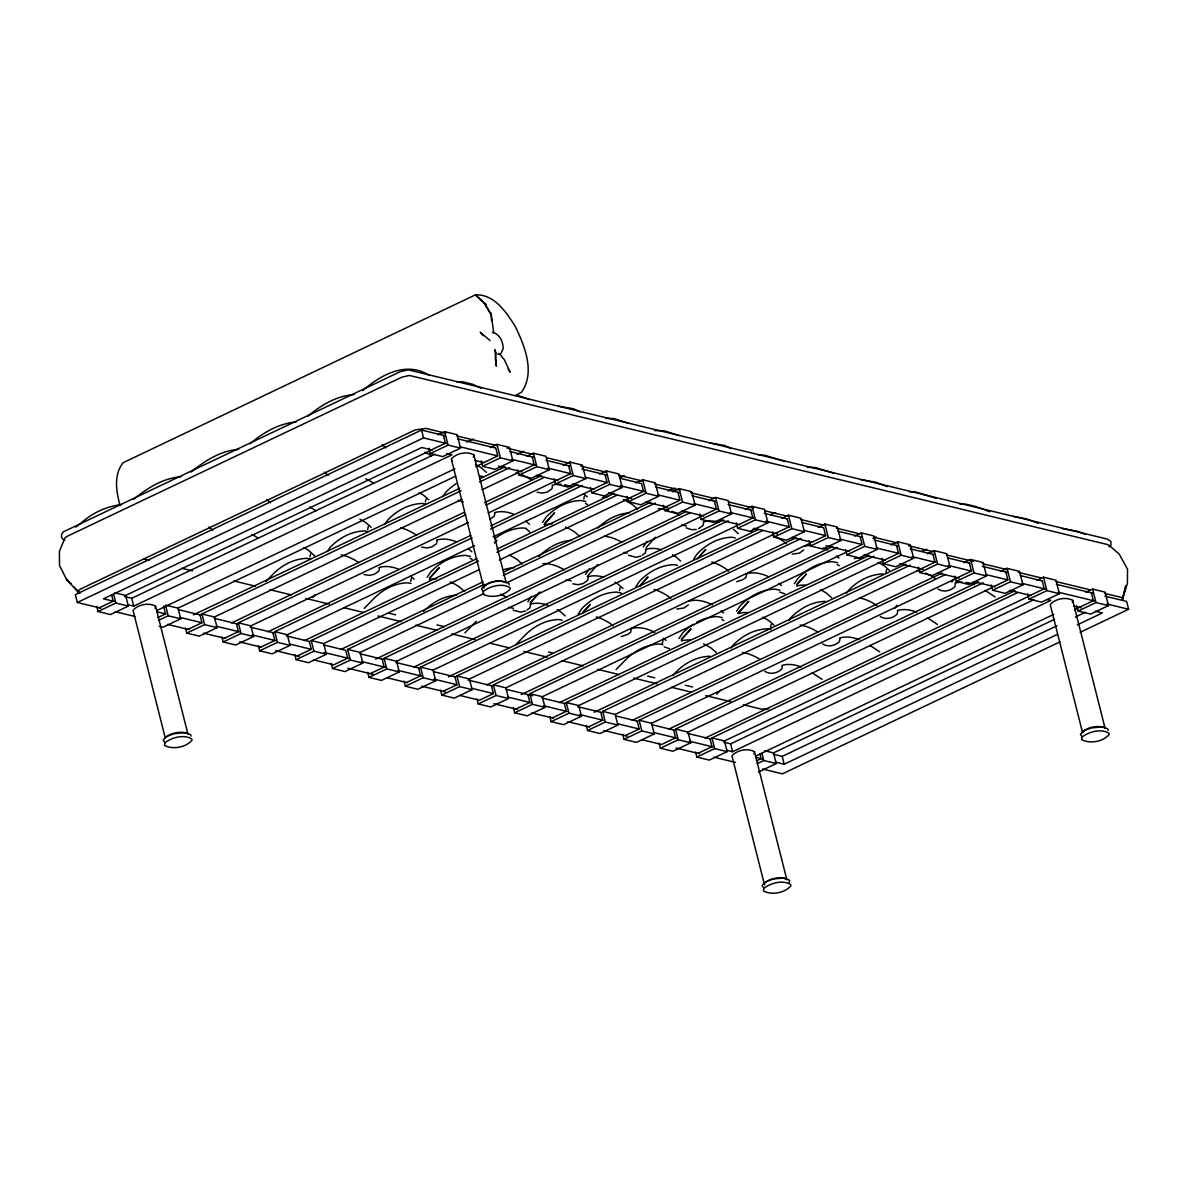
<?xml version="1.0" encoding="UTF-8"?>
<svg xmlns="http://www.w3.org/2000/svg" width="1188" height="1188" viewBox="0 0 1188 1188"><rect width="100%" height="100%" fill="white"/><g stroke="black" fill="none" stroke-linecap="round" stroke-linejoin="round"><path stroke-width="1.5" d="M77.369 590.466L79.804 592.99L78.066 592.025L78.334 590.57L80.546 589.025L415.191 429.937L426.002 428.408L445.797 433.234M662.147 644.431L663.082 639.708M1109.117 547.015L1109.384 545.559L1107.632 544.579L409.355 375.438L401.841 377.19L67.196 536.293L64.984 537.822L59.4 551.381L59.519 565.488L66.409 579.12L71.28 584.437M1110.884 545.574L1110.958 541.58L1107.409 539.1L408.226 369.839L400.133 371.725L65.355 530.888C60.84 531.808 59.756 539.055 64.791 540.065M309.979 556.845L310.558 554.039M367.671 529.417L368.265 526.611M379.432 568.265L378.853 571.072L374.413 574.235L369.453 575.408L364.003 574.547M425.378 501.975L425.957 499.168M410.706 581.318L411.286 578.511M437.139 540.837L436.545 543.629L432.105 546.807L427.16 547.98L421.695 547.119M494.832 513.394L494.253 516.201L489.812 519.379M552.524 485.966L551.945 488.773L547.505 491.951L542.56 493.109L537.095 492.263M530.516 604.974L529.937 607.781L526.952 609.949M583.798 499.034L584.377 496.228M588.223 577.546L587.629 580.353L583.189 583.531L578.244 584.689L572.779 583.843M619.483 590.614L620.062 587.808M645.916 550.118L645.336 552.925L642.352 555.093M631.244 629.462L630.665 632.268L627.68 634.422L621.265 636.605M703.608 522.69L703.029 525.497L698.589 528.675M746.643 574.591L746.049 577.398L743.064 579.566L736.664 581.749M770.567 627.323L771.146 624.517M782.328 666.186L781.749 668.978C777.398 673.388 770.225 674.799 764.894 671.354M840.02 638.743L839.441 641.55C835.105 645.96 827.917 647.371 822.601 643.926M885.966 572.468L886.545 569.661M897.727 611.315L897.133 614.122C892.797 618.532 885.609 619.943 880.293 616.498M955.419 583.887L954.84 586.694C950.489 591.104 943.317 592.515 937.985 589.055M155.138 608.286L155.539 606.132C148.856 602.375 137.927 604.44 133.056 610.35L165.177 737.6M473.418 456.979L473.819 454.826C467.136 451.069 456.207 453.133 451.321 459.028L483.902 588.075M483.709 587.05C488.595 581.14 499.524 579.076 506.207 582.833L473.819 454.826M754.053 753.845L754.439 751.692C747.772 747.935 736.842 749.999 731.957 755.895L764.537 884.941L764.344 883.917M789.174 883.055L789.649 880.412C782.402 875.868 771.576 877.65 764.938 882.788M1072.319 602.539L1072.719 600.386C1066.037 596.614 1055.107 598.693 1050.222 604.588L1082.357 731.853M1082.61 732.61L1084.525 730.308M327.324 551.499L330.16 547.356A61.583 49.673 -76.3 0 1 364.775 530.902L368.057 531.585M385.031 524.071L387.852 519.928A61.583 49.673 -76.3 0 1 422.468 503.46L425.75 504.158M442.723 496.643L445.559 492.5A61.583 49.673 -76.3 0 1 456.251 483.665M500.415 469.215L502.301 466.453M427.101 577.368L430.873 571.829A61.583 49.673 -76.3 0 1 465.503 555.375L470.418 556.4M542.5 522.512L546.272 516.973A61.583 49.673 -76.3 0 1 580.887 500.519L585.803 501.544M527.828 601.841L531.6 596.317M585.536 574.413L589.293 568.889M578.185 614.092L581.957 608.553A61.583 49.673 -76.3 0 1 616.587 592.099L621.502 593.124M643.228 546.985L647 541.446M635.892 586.664L639.664 581.125A61.583 49.673 -76.3 0 1 674.279 564.671L677.561 565.354M693.584 559.221L697.356 553.697A61.583 49.673 -76.3 0 1 731.971 537.228L735.253 537.926M751.291 531.793L753.177 529.031M678.912 638.565L682.684 633.026A61.583 49.673 -76.3 0 1 693.376 624.205M736.619 611.137L740.376 605.598A61.583 49.673 -76.3 0 1 775.007 589.144L779.922 590.169M731.155 648.039L733.041 645.277A61.583 49.673 -76.3 0 1 767.671 628.808L770.938 629.506M794.312 583.709L798.084 578.17A61.583 49.673 -76.3 0 1 820.314 563.855M788.862 620.611L790.748 617.834A61.583 49.673 -76.3 0 1 825.363 601.38M846.554 593.183L848.44 590.406A61.583 49.673 -76.3 0 1 883.055 573.952M895.039 608.182L896.925 605.42M951.796 582.135L953.667 579.373M429.908 578.125L439.263 567.597L429.507 578.066M494.624 542.797L496.955 540.169L494.52 542.782M544.134 524.591L554.662 512.741L544.906 523.21M530.635 602.613L539.991 592.084L530.234 602.554M587.169 576.492L597.683 564.656M582.165 613.528L590.347 604.321L583.026 612.176M646.034 547.757L655.375 537.214M639.857 586.1L648.039 576.893L639.515 586.055M697.564 558.672L705.746 549.465L699.643 555.999M681.719 639.337L691.06 628.794L681.318 639.278M738.253 613.216L748.767 601.366L737.793 613.157M797.118 584.466L806.459 573.938L796.717 584.407M266.038 581.348L272.453 574.784A61.583 49.673 -76.3 0 1 307.083 558.33L310.35 559.013M312.548 597.519L315.117 594.891M364.196 608.449L373.181 599.257A61.583 49.673 -76.3 0 1 407.796 582.803L411.078 583.486M464.909 632.922L473.908 623.745A61.583 49.673 -76.3 0 1 476.418 621.265M515.28 645.173L524.264 635.981A61.583 49.673 -76.3 0 1 558.88 619.527L562.162 620.21M615.993 669.646L624.992 660.469A61.583 49.673 -76.3 0 1 645.544 646.732M672.779 675.333L675.348 672.705A61.583 49.673 -76.3 0 1 709.964 656.251M716.72 694.134L720.567 690.183M166.038 737.228L167.345 736.07M80.027 524.101C91.238 513.365 106.074 506.43 121.473 504.544M688.357 604.841L683.917 608.004L676.789 609.013M803.756 549.97L799.316 553.148L792.188 554.143M75.735 527.101L78.601 525.096M133.279 499.495C147.104 488.372 162.637 478.125 180.932 476.819M190.971 472.052C204.811 460.944 220.329 450.683 238.639 449.376M250.163 443.688C263.246 432.521 278.794 423.418 296.332 421.948M307.855 416.26C320.938 405.093 336.486 395.975 354.039 394.52M362.578 390.704C380.442 375.081 405.925 360.766 428.972 375.17M515.503 395.47L521.532 392.233C535.461 372.438 524.725 345.975 515.265 326.477C506.43 312.31 494.223 293.926 475.378 294.876L123.166 462.696C113.395 474.755 116.276 491.891 120.107 505.717M444.995 435.744L421.562 430.056L75.364 594.639L77.354 602.479L100.802 608.182M77.354 602.479L423.537 437.897L446.985 443.599M437.956 434.823L444.668 431.645L457.157 434.674L460.558 448.143L442.723 456.623L430.234 453.578L428.883 448.247M99.228 607.796L113.187 601.173L111.598 594.876M431.467 449.851L445.426 443.213L443.436 435.372M114.924 592.827L125.631 595.426L429.997 450.727M96.733 606.474L98.01 611.523L115.845 603.044L128.334 606.088L125.631 595.426M430.234 453.578L448.069 445.099L460.558 448.143M124.621 596.569L131.734 598.307L434.927 454.158M128.334 606.088L110.499 614.567L98.01 611.523M128.378 604.855L133.709 606.147L451.989 454.841L446.658 453.549M490.317 447.549L497.015 444.371L509.504 447.401L512.919 460.87L495.084 469.334L482.595 466.305L481.244 460.974M156.742 610.543L454.915 468.8M157.796 617.582L165.548 613.884L163.558 606.043M483.813 462.578L497.772 455.94L495.797 448.084M177.992 608.152L180.68 618.814L168.191 615.77L165.503 605.123L177.992 608.152L455.598 476.18M475.66 466.632L482.358 463.454M158.464 620.403L168.191 615.77M482.595 466.305L500.43 457.826L512.919 460.87M180.68 618.814L162.845 627.294L159.281 626.418M193.436 614.864L459.756 488.253M479.848 478.705L504.974 466.765M526.744 456.4L533.457 453.222L545.945 456.251L549.346 469.72L531.511 478.2L519.022 475.155L517.671 469.839M201.93 613.973L214.419 617.003L217.122 627.665L204.633 624.636L201.93 613.973L461.137 490.733M479.536 482.001L509.637 467.686M188.016 629.388L201.975 622.75L200 614.894M520.255 471.443L534.214 464.805L532.224 456.949M214.419 617.003L461.924 499.346M481.986 489.798L518.785 472.304M185.521 628.066L186.798 633.1L204.633 624.636M519.022 475.155L536.857 466.676L549.346 469.72M217.122 627.665L199.287 636.144L186.798 633.1M231.541 622.928L464.36 512.236M484.466 502.687L541.416 475.616M563.186 465.265L569.884 462.073L582.372 465.117L585.773 478.571L567.938 487.05L555.449 484.021L554.113 478.69M238.357 622.824L250.846 625.868L253.549 636.516L241.06 633.486L238.357 622.824L465.8 514.701M485.862 505.152L544.401 477.338M224.458 638.238L238.417 631.6L236.427 623.745M556.682 480.294L570.641 473.656L568.651 465.8M250.846 625.868L468.25 522.512M488.327 512.964L555.212 481.17M221.948 636.917L223.225 641.966L241.06 633.486M555.449 484.021L573.284 475.542L585.773 478.571M253.549 636.516L235.714 644.995L223.225 641.966M267.983 631.778L470.641 535.432M490.748 525.868L577.843 484.466M599.613 474.116L606.311 470.923L618.8 473.967L622.215 487.422L604.38 495.901L591.891 492.872L590.54 487.54M274.799 631.674L287.288 634.719L289.976 645.366L277.487 642.337L274.799 631.674L472.126 537.867M490.525 529.12L582.506 485.387M260.885 647.089L274.844 640.451L272.854 632.595M593.109 489.144L607.068 482.506L605.093 474.651M287.288 634.719L474.591 545.663M492.975 536.931L591.654 490.02M258.375 645.767L259.652 650.816L277.487 642.337M591.891 492.872L609.726 484.392L622.215 487.422M289.976 645.366L272.156 653.846L259.652 650.816M304.41 640.629L476.923 558.612M497.03 549.064L614.27 493.317M636.04 482.967L642.753 479.789L655.241 482.818L658.642 496.287L640.807 504.766L628.318 501.722L626.967 496.391M311.226 640.54L323.715 643.569L326.418 654.232L313.929 651.187L311.226 640.54L478.452 561.033M496.851 552.286L617.255 495.04M297.312 655.939L311.271 649.316L309.296 641.461M629.551 497.995L643.51 491.357L641.52 483.516L619.913 478.259M323.715 643.569L479.239 569.631M499.316 560.097L628.081 498.871M294.817 654.618L296.094 659.667L313.929 651.187M628.318 501.722L646.153 493.243L658.642 496.287M326.418 654.232L308.583 662.711L296.094 659.667M340.837 649.494L483.204 581.808M503.311 572.245L650.712 502.182M672.482 491.817L679.18 488.639L691.668 491.669L695.069 505.138L677.234 513.617L664.745 510.573L663.409 505.256M347.653 649.391L360.142 652.42L362.845 663.082L350.356 660.053L347.653 649.391L484.793 584.199M503.192 575.452L655.36 503.103M333.754 664.805L347.713 658.167L345.723 650.311L324.012 645.025M665.978 506.86L679.937 500.222L677.947 492.367M360.142 652.42L483.902 593.584M507.321 582.462L664.508 507.721M331.244 663.483L332.521 668.517L350.356 660.053M664.745 510.573L682.58 502.093L695.069 505.138M362.845 663.082L345.01 671.562L332.521 668.517M375.601 659.147L685.461 511.82M708.909 500.683L715.607 497.49L728.096 500.534L731.511 513.988L713.676 522.468L701.187 519.438L699.836 514.107M384.095 658.241L396.584 661.285L399.272 671.933L386.783 668.903L384.095 658.241L690.124 512.756M370.181 673.655L384.14 667.017L382.15 659.162M396.584 661.285L700.95 516.587M702.405 515.711L716.364 509.073L714.389 501.217M367.671 672.334L368.948 677.383L386.783 668.903M701.187 519.438L719.022 510.959L731.511 513.988M399.272 671.933L381.452 680.412L368.948 677.383M413.706 667.196L723.566 519.884M745.336 509.533L752.049 506.34L764.537 509.385L767.938 522.839L750.103 531.318L737.614 528.289L736.263 522.958M420.522 667.092L433.011 670.136L435.714 680.783L423.225 677.754L420.522 667.092L728.229 520.804M406.608 682.506L420.567 675.868L418.592 668.012M738.847 524.561L752.806 517.923L750.816 510.068M433.011 670.136L737.377 525.438M404.113 681.184L405.39 686.233L423.225 677.754M737.614 528.289L755.449 519.809L767.938 522.839M435.714 680.783L417.879 689.263L405.39 686.233M448.455 676.848L758.33 529.536M781.778 518.384L788.476 515.206L800.964 518.235L804.365 531.704L786.53 540.184L774.041 537.139L772.705 531.808M456.949 675.957L469.438 678.987L472.141 689.649L459.652 686.605L456.949 675.957L762.993 530.457M443.05 691.357L457.009 684.734L455.019 676.878M469.438 678.987L773.804 534.288M775.274 533.412L789.233 526.774L787.243 518.933M440.54 690.035L441.817 695.084L459.652 686.605M774.041 537.139L791.876 528.66L804.365 531.704M472.141 689.649L454.306 698.128L441.817 695.084M486.575 684.912L796.435 537.6M818.205 527.234L824.903 524.057L837.392 527.086L840.807 540.555L822.972 549.034L810.483 545.99L809.132 540.674M493.391 684.808L505.88 687.837L508.568 698.499L496.079 695.47L493.391 684.808L801.098 538.52M491.446 685.728L493.436 693.584L479.477 700.222L459.637 695.396M811.701 542.277L825.66 535.639L823.685 527.784L802.034 522.527M505.88 687.837L810.246 543.139M476.967 698.9L478.244 703.949L496.079 695.47M810.483 545.99L828.318 537.511L840.807 540.555M508.568 698.499L490.748 706.979L478.244 703.949M521.324 694.564L832.862 546.45M854.632 536.1L861.345 532.907L873.833 535.951L877.234 549.405L859.399 557.885L846.91 554.855L845.559 549.524M529.818 693.658L542.307 696.703L545.01 707.35L532.521 704.321L529.818 693.658L837.525 547.371M515.904 709.073L529.863 702.435L527.888 694.579M542.307 696.703L846.673 552.004M848.143 551.128L862.102 544.49L860.112 536.634M513.409 707.751L514.686 712.8L532.521 704.321M846.91 554.855L864.745 546.376L877.234 549.405M545.01 707.35L527.175 715.829L514.686 712.8M559.429 702.613L869.304 555.301M891.074 544.95L897.772 541.758L910.26 544.802L913.661 558.256L895.826 566.735L883.337 563.706L882.001 558.375M566.245 702.509L578.749 705.553L581.437 716.201L568.948 713.171L566.245 702.509L873.952 556.222M552.346 717.923L566.305 711.285L564.315 703.43M884.57 559.979L898.529 553.341L896.539 545.485M578.749 705.553L883.1 560.855M549.836 716.602L551.113 721.651L568.948 713.171M883.337 563.706L901.172 555.227L913.661 558.256M581.437 716.201L563.602 724.68L551.113 721.651M594.193 712.265L905.731 564.152M927.501 553.801L934.199 550.623L946.688 553.653L950.103 567.121L932.268 575.601L919.779 572.557L918.428 567.225M602.687 711.374L615.176 714.404L617.864 725.066L605.375 722.022L602.687 711.374L910.394 565.087M588.773 726.774L602.732 720.151L600.742 712.295M615.176 714.404L919.542 569.705M920.997 568.829L934.956 562.191L932.981 554.351M586.263 725.452L587.54 730.501L605.375 722.022M919.779 572.557L937.614 564.077L950.103 567.121M617.864 725.066L600.044 733.545L587.54 730.501M632.298 720.329L942.158 573.017M963.928 562.652L970.641 559.474L983.129 562.503L986.53 575.972L968.695 584.451L956.206 581.407L954.855 576.091M639.114 720.225L651.603 723.254L654.306 733.917L641.817 730.887L639.114 720.225L945.143 574.725M625.2 735.639L639.174 729.001L637.184 721.146M957.439 577.695L971.398 571.057L969.408 563.201M651.603 723.254L955.969 578.556M622.705 734.318L623.982 739.367L641.817 730.887M956.206 581.407L974.041 572.928L986.53 575.972M654.306 733.917L636.471 742.396L623.982 739.367M668.725 729.18L978.6 581.868M1000.37 571.517L1007.068 568.324L1019.556 571.369L1022.957 584.823L1005.122 593.302L992.633 590.273L991.297 584.942M675.541 729.076L688.045 732.12L690.733 742.767L678.244 739.738L675.541 729.076L983.248 582.788M688.045 732.12L992.396 587.421M993.866 586.545L1007.825 579.907L1005.835 572.052M659.132 743.168L660.409 748.217L678.244 739.738M992.633 590.273L1010.468 581.793L1022.957 584.823M690.733 742.767L672.898 751.247L660.409 748.217M705.167 738.03L1015.027 590.718M1036.797 580.368L1043.495 577.19L1055.984 580.219L1059.399 593.673L1041.564 602.153L1029.075 599.123L1027.724 593.792M711.983 737.926L724.472 740.97L727.16 751.633L714.671 748.589L711.983 737.926L1018.012 592.441M698.069 753.341L712.028 746.703L710.038 738.847M1030.293 595.396L1044.252 588.758L1042.277 580.902M724.472 740.97L1028.838 596.272M695.559 752.019L696.836 757.068L714.671 748.589M1029.075 599.123L1046.91 590.644L1059.399 593.673M723.433 742.114L730.635 743.851L1033.827 599.717M727.16 751.633L709.34 760.097L696.836 757.068M727.219 750.4L732.61 751.707L1050.89 600.4L1047.281 599.524M1085.891 592.292L1092.589 589.114L1105.078 592.144L1108.478 605.613L1090.643 614.092L1078.155 611.048L1076.803 605.717M755.642 756.103L1053.815 614.345M756.459 760.855L761.122 758.642L759.919 753.92M764.626 750.727L773.551 752.895L1054.499 619.334M1074.576 609.786L1077.917 608.197M1079.387 607.32L1093.346 600.697L1091.356 592.842M757.276 763.602L763.765 760.513L776.254 763.557L773.551 752.895M1078.155 611.048L1095.989 602.568L1108.478 605.613M773.314 754.231L782.194 756.385L1056.919 625.779M1075.348 617.032L1085.387 612.251M758.419 772.037L776.254 763.557M775.304 762.087L784.184 764.24L1057.231 634.437M1077.323 624.873L1102.449 612.934L1095.351 611.211M1060.038 641.862L782.417 773.848L762.577 769.022M1080.1 632.313L1128.6 609.266L1126.61 601.41L1104.974 596.153M167.968 735.832L174.428 733.649L184.868 732.669M1085.149 730.085L1091.609 727.888L1102.033 726.922M640.896 556.103L635.936 557.261L628.482 555.286M525.497 610.959L520.537 612.117L513.097 610.157M497.906 354.38L500.861 353.712L503.207 348.44C503.148 341.758 499.554 333.65 492.337 332.373M696.242 529.462L691.475 529.67L686.189 527.858M768.695 708.85L761.449 709.162L743.45 704.796M783.768 878.229C776.358 878.363 766.691 878.957 762.147 885.565L763.528 887.852M456.222 381.66L462.726 381.838L472.794 384.288L480.962 388.194M558.568 406.177L573.522 408.761L580.056 411.894M605.672 418.325L613.81 418.547L628.779 423.344M654.41 430.531L664.166 430.799L679.15 435.58M709.652 442.901L724.606 445.485L731.14 448.604M758.389 455.093L764.894 455.271L784.882 461.508M807.112 467.285L815.25 467.508L833.59 473.121M860.736 479.61L875.69 482.194L887.258 486.62M909.473 491.817L915.978 491.995L935.966 498.232M959.83 504.054L966.334 504.232L976.417 506.682L989.634 511.731M1013.438 516.379L1026.774 518.918L1038.342 523.344M1062.176 528.571L1077.13 531.155L1085.387 534.318M480.175 476.032L483.442 476.73M681.615 524.992L686.53 526.032M837.614 562.741L832.699 561.716A61.583 49.673 -76.3 0 0 822.066 563.335M526.477 528.63L523.195 527.947A61.583 49.673 -76.3 0 0 495.084 538.535M623.923 552.42L627.19 553.118M784.852 593.822L779.566 592.01M566.216 579.848L571.131 580.887M722.215 617.611L717.3 616.572A61.583 49.673 -76.3 0 0 696.584 622.319M508.523 607.291L513.439 608.315M662.889 644.698L659.607 644A61.583 49.673 -76.3 0 0 647.222 646.153M669.453 648.678L664.181 646.866M516.438 394.891L529.7 399.643M456.608 435.848L496.213 445.485M507.024 448.099L532.224 454.232M546.629 457.736L570.032 463.424M580.843 466.052L606.043 472.171M618.651 475.23L642.055 480.917M654.662 483.991L679.863 490.109M690.674 492.738L714.077 498.425M728.482 501.93L753.682 508.048M764.493 510.677L787.896 516.364M800.504 519.438L825.705 525.556M836.5 528.185L859.919 533.872M874.323 537.377L897.727 543.065M908.523 545.693L933.738 551.811M946.331 554.87L973.343 561.434M982.342 563.632L1007.558 569.75M1018.354 572.378L1041.757 578.066M1056.162 581.571L1090.376 589.887M1104.781 593.391L1120.982 597.326L1122.734 598.307L1122.452 599.747L1125.853 585.536L1122.734 598.307L1127.412 583.457L1127.546 569.275L1119.2 554.083L1109.384 545.559M457.618 438.818L495.485 448.024M509.919 451.529L533.353 457.217M545.975 460.291L569.423 465.978M582.046 469.052L607.291 475.185M655.969 487.021L679.417 492.723M692.04 495.782L715.473 501.485M728.096 504.558L751.544 510.246M764.166 513.32L787.614 519.008M838.104 531.288L861.538 536.976M874.16 540.05L897.608 545.752M910.231 548.811L933.664 554.514M948.098 558.018L969.735 563.275M982.357 566.349L1007.602 572.482M1020.225 575.541L1041.861 580.813M1056.281 584.318L1092.351 593.079M459.608 446.673L497.475 455.865M511.894 459.37L535.343 465.072M547.965 468.146L571.413 473.834M585.832 477.338L607.469 482.61M620.091 485.669L645.336 491.802M657.959 494.876L679.595 500.133M694.03 503.638L717.463 509.34M730.085 512.399L753.534 518.102M766.156 521.176L789.589 526.863M804.024 530.368L825.66 535.639M840.079 539.144L861.731 544.401M876.15 547.906L899.598 553.608M912.221 556.667L935.654 562.37M948.276 565.429L971.725 571.131M986.144 574.636L1007.78 579.893M1022.215 583.397L1045.648 589.1M1058.27 592.173L1094.341 600.935M1106.964 603.994L1128.6 609.266M432.432 450.089L421.77 447.505L103.505 598.811L114.167 601.395M475.141 460.469L484.14 462.652M498.529 466.156L521.918 471.844M536.308 475.334L557.9 480.591M572.289 484.08L593.881 489.337M608.286 492.827L631.674 498.514M646.064 502.019L667.656 507.261M682.046 510.766L703.638 516.008M719.824 519.943L739.619 524.754M754.009 528.244L777.412 533.932M791.802 537.436L811.597 542.248M825.987 545.738L849.375 551.425M863.765 554.93L885.357 560.172M899.747 563.676L923.135 569.349M937.54 572.854L959.132 578.096M973.521 581.6L995.113 586.842M1009.503 590.347L1031.095 595.589M1074.011 606.029L1081.125 607.751M388.417 613.082L395.619 614.835M437.006 624.888L444.208 626.64M548.604 652.019L552.212 652.895M647.609 676.076L654.796 677.828M685.402 685.253L692.604 687.006M143.882 559.073L149.287 560.394M181.69 568.265L192.501 570.893M233.902 580.962L255.509 586.204M269.914 589.708L291.52 594.95M305.925 598.455L329.328 604.143M343.733 607.647L363.543 612.459M377.947 615.963L401.351 621.651M415.755 625.155L437.362 630.397M451.767 633.902L475.17 639.59M489.575 643.094L509.385 647.906M523.789 651.41L547.193 657.098M561.597 660.602L583.204 665.844M597.609 669.349L619.215 674.606M633.62 678.096L657.023 683.783M671.428 687.288L691.238 692.099M705.627 695.604L730.843 701.722M178.274 609.607L201.663 615.295M214.256 618.354L237.645 624.042M250.237 627.101L273.626 632.788M286.219 635.847L309.608 641.535M359.994 653.771L383.382 659.459M395.975 662.518L419.364 668.205M433.754 671.71L455.346 676.952M467.938 680.011L493.139 686.129M505.732 689.203L532.714 695.752M541.713 697.935L565.102 703.623M577.695 706.682L601.083 712.369M615.473 715.874L637.065 721.116M651.47 724.621L674.858 730.308M687.451 733.367L710.84 739.04M156.861 611.775L165.86 613.973M180.264 617.463L201.841 622.72M216.246 626.21L239.634 631.897M252.227 634.956L275.616 640.644M290.006 644.134L311.598 649.391M324.19 652.45L349.391 658.568M361.984 661.627L385.372 667.314M397.965 670.374L421.354 676.061M433.947 679.12L457.335 684.808M471.725 688.312L493.317 693.554M507.721 697.044L531.11 702.732M543.703 705.791L567.092 711.478M579.685 714.537L603.073 720.225M617.463 723.73L639.055 728.972M653.445 732.476L676.848 738.149M689.441 741.223L712.83 746.896M755.746 757.335L762.859 759.058M115.221 611.686L135.061 616.513M167.508 624.398L189.159 629.655M203.579 633.159L225.215 638.416M239.649 641.921L261.286 647.193M275.705 650.697L299.153 656.385M313.573 659.889L333.412 664.716M347.832 668.22L373.077 674.353M387.511 677.858L407.336 682.684M421.77 686.189L445.203 691.891M493.896 703.727L517.344 709.414M531.764 712.919L553.4 718.191M567.834 721.695L589.471 726.952M603.89 730.457L627.338 736.159M641.758 739.664L661.597 744.475L675.601 737.852L673.611 729.996M676.017 747.98L699.465 753.682M713.884 757.187L735.535 762.444M1102.523 726.937L1104.157 727.546M784.243 878.244L786.842 879.699L754.439 751.692M185.343 732.699L186.991 733.308M837.273 564.582L839.263 565.696M585.461 503.385L587.451 504.499M721.873 619.438L723.863 620.567M529.759 531.927L525.749 528.378M470.062 558.241L472.052 559.355M985.253 590.495L995.173 597.029M927.546 617.923L937.481 624.457M869.854 645.366L879.773 651.885M812.161 672.794L822.081 679.313M490.005 340.496L480.234 332.209L483.412 335.699M889.396 570.344L884.525 566.023A86.724 42.872 64.6 0 0 878.229 562.31M836.604 555.939L839.04 558.093M786.248 543.703L783.813 541.535A86.724 42.872 64.6 0 0 772.883 535.758M831.704 597.772L826.833 593.451A86.724 42.872 64.6 0 0 820.537 589.738M733.442 529.299L738.312 533.62M778.912 583.367L781.348 585.536M728.541 571.131L726.106 568.963A86.724 42.872 64.6 0 0 711.746 561.998M774.012 625.2L769.126 620.879A86.724 42.872 64.6 0 0 762.845 617.181M637.6 509.132L632.729 504.826A86.724 42.872 64.6 0 0 623.329 499.658M680.62 561.048L675.749 556.726A86.724 42.872 64.6 0 0 672.601 554.751M721.205 610.795L723.641 612.963M583.575 493.659L587.228 496.896M670.849 598.559L668.413 596.406A86.724 42.872 64.6 0 0 654.053 589.441M716.305 652.628L711.434 648.306A86.724 42.872 64.6 0 0 703.578 643.837M579.893 536.575L575.022 532.254A86.724 42.872 64.6 0 0 565.636 527.086M622.928 588.476L618.042 584.154A86.724 42.872 64.6 0 0 614.894 582.179M486.516 472.423L481.645 468.102A86.724 42.872 64.6 0 0 475.349 464.389M663.513 638.223L665.948 640.391M525.883 521.087L529.536 524.324M613.157 625.987L610.706 623.834A86.724 42.872 64.6 0 0 596.346 616.869M522.2 564.003L517.329 559.682A86.724 42.872 64.6 0 0 509.474 555.212M382.135 444.698L385.788 447.935M565.221 615.904L560.35 611.597A86.724 42.872 64.6 0 0 557.202 609.607M428.809 499.851L423.938 495.53A86.724 42.872 64.6 0 0 419.216 492.664M468.191 548.514L471.844 551.767M464.508 591.431L459.622 587.11A86.724 42.872 64.6 0 0 450.237 581.942M324.443 472.126L328.096 475.378M371.116 527.279L366.246 522.958A86.724 42.872 64.6 0 0 359.949 519.26M410.484 575.957L414.137 579.195M266.736 499.569L270.389 502.806M314.642 555.791L308.538 550.386A86.724 42.872 64.6 0 0 303.816 547.519M209.043 526.997L212.697 530.234M1081.808 736.545L1080.412 734.258C1086.307 726.581 1099.657 724.145 1107.929 729.105L1108.152 730.353M451.514 460.053L452.45 460.899M482.892 590.985L481.511 588.699C487.481 581.481 500.846 578.957 509.028 583.546L509.251 584.808M164.627 742.292L163.246 740.005C169.142 732.328 182.492 729.907 190.748 734.867L190.986 736.115M73.715 586.872L79.804 592.99M71.28 584.154L66.409 579.12L78.066 592.025M499.019 353.385L504.351 359.712L510.127 372.23L508.122 369.186M490.57 313.573L484.08 302.762L475.378 294.876L486.248 304.692L484.08 302.762L491.49 315.102M1092.589 589.114L1095.989 602.568M1072.719 600.386L1105.107 728.393M1043.495 577.19L1046.91 590.644M1007.068 568.324L1010.468 581.793M970.641 559.474L974.041 572.928M934.199 550.623L937.614 564.077M897.772 541.758L901.172 555.227M861.345 532.907L864.745 546.376M824.903 524.057L828.318 537.511M788.476 515.206L791.876 528.66M752.049 506.34L755.449 519.809M782.194 756.385L784.184 764.24M715.607 497.49L719.022 510.959M761.968 753.415L763.765 760.513M679.18 488.639L682.58 502.093M730.635 743.851L732.61 751.707M642.753 479.789L646.153 493.243M606.311 470.923L609.726 484.392M569.884 462.073L573.284 475.542M533.457 453.222L536.857 466.676M497.015 444.371L500.43 457.826M444.668 431.645L448.069 445.099M421.562 430.056L423.537 437.897M155.539 606.132L187.942 734.139M131.734 598.307L133.709 606.147M113.588 594.163L115.845 603.044M491.58 320.597L491.03 313.216L493.703 332.818M738.921 613.543A86.724 42.872 64.6 0 1 748.143 612.637M681.214 640.971A86.724 42.872 64.6 0 1 690.451 640.08M517.151 454.351A61.583 49.673 -76.3 0 1 523.804 451.336M466.78 442.114A61.583 49.673 -76.3 0 1 473.433 439.085M379.046 567.522A86.724 42.872 64.6 0 1 398.351 569.082M429.417 579.774A86.724 42.872 64.6 0 1 436.694 578.779M423.537 611.508A61.583 49.673 -76.3 0 1 456.4 595.129M251.886 534.452A86.724 42.872 64.6 0 1 258.182 538.149M341.179 554.841A86.724 42.872 64.6 0 1 358.91 562.637M803.949 546.435A86.724 42.872 64.6 0 1 811.241 545.441M823.254 547.995A86.724 42.872 64.6 0 1 827.873 550.074M746.257 573.863A86.724 42.872 64.6 0 1 768.621 576.744M872.972 538.387A61.583 49.673 -76.3 0 1 876.328 537.006M530.13 604.246A86.724 42.872 64.6 0 1 547.713 605.167M500.594 594.193A86.724 42.872 64.6 0 1 506.845 597.371M742.411 652.494A86.724 42.872 64.6 0 1 760.216 659.533M630.858 628.719A86.724 42.872 64.6 0 1 654.781 632.372M955.033 583.159A86.724 42.872 64.6 0 1 962.325 582.165M965.874 582.447A86.724 42.872 64.6 0 1 974.338 584.704M859.459 597.906A86.724 42.872 64.6 0 1 877.19 605.687M800.118 625.066A86.724 42.872 64.6 0 1 817.923 632.105M917.166 570.478A86.724 42.872 64.6 0 1 920.537 571.294M925.497 573.091A86.724 42.872 64.6 0 1 934.897 578.259M921.68 551.41A61.583 49.673 -76.3 0 1 926.685 549.242M658.256 508.761A86.724 42.872 64.6 0 1 668.725 510.098M672.17 511.271A86.724 42.872 64.6 0 1 679.937 515.087M668.235 491.06A61.583 49.673 -76.3 0 1 674.888 488.045M309.593 507.024A86.724 42.872 64.6 0 1 315.874 510.721M424.977 452.153A86.724 42.872 64.6 0 1 431.274 455.865M365.726 478.823A86.724 42.872 64.6 0 1 373.581 483.293M854.306 558.672A86.724 42.872 64.6 0 1 863.542 557.781M796.613 586.1A86.724 42.872 64.6 0 1 805.835 585.209M770.596 514.686A61.583 49.673 -76.3 0 1 775.601 512.533M587.837 576.819A86.724 42.872 64.6 0 1 603.697 577.19M703.222 521.963A86.724 42.872 64.6 0 1 719.082 522.334M645.529 549.391A86.724 42.872 64.6 0 1 661.389 549.762M544.802 524.903A86.724 42.872 64.6 0 1 552.093 523.923M538.936 556.637A61.583 49.673 -76.3 0 1 571.799 540.273M602.509 497.475A86.724 42.872 64.6 0 1 607.9 496.525M597.876 527.962A61.583 49.673 -76.3 0 1 629.491 512.83M604.395 536.248A86.724 42.872 64.6 0 1 622.23 542.515M839.634 638.015A86.724 42.872 64.6 0 1 858.939 639.575M781.942 665.443A86.724 42.872 64.6 0 1 801.247 667.003M688.55 601.291A86.724 42.872 64.6 0 1 712.473 604.93M542.857 563.632A86.724 42.872 64.6 0 1 564.538 569.943M503.474 569.765A61.583 49.673 -76.3 0 1 514.092 567.701M897.341 610.587A86.724 42.872 64.6 0 1 916.631 612.147M400.549 527.784A86.724 42.872 64.6 0 1 416.602 535.209M515.948 472.913A86.724 42.872 64.6 0 1 519.349 473.923M521.087 474.547A86.724 42.872 64.6 0 1 532.001 480.338M458.241 500.356A86.724 42.872 64.6 0 1 463.379 501.989M436.753 540.095A86.724 42.872 64.6 0 1 456.044 541.654M552.138 485.239A86.724 42.872 64.6 0 1 561.375 484.348M564.627 484.793A86.724 42.872 64.6 0 1 571.443 486.798M619.512 477.977A61.583 49.673 -76.3 0 1 624.517 475.809M494.446 512.667A86.724 42.872 64.6 0 1 513.751 514.226M495.96 353.059L495.396 359.043L496.361 366.216L494.965 349.673L495.96 353.059M164.998 742.708L164.508 745.351C172.676 749.94 186.041 747.415 192.011 740.198L191.788 738.951C183.769 734.199 172.097 737.303 164.998 742.708M483.264 591.401L482.774 594.045C490.941 598.633 504.321 596.109 510.291 588.892L510.053 587.629C502.034 582.892 490.377 585.996 483.264 591.401M763.899 888.268L763.409 890.911C771.576 895.5 784.941 892.975 790.926 885.758L790.688 884.496C782.669 879.759 771.012 882.862 763.899 888.268M1082.164 736.961L1081.674 739.589C1089.856 744.193 1103.221 741.668 1109.191 734.451L1108.953 733.189C1100.934 728.452 1089.277 731.556 1082.164 736.961"/></g></svg>
